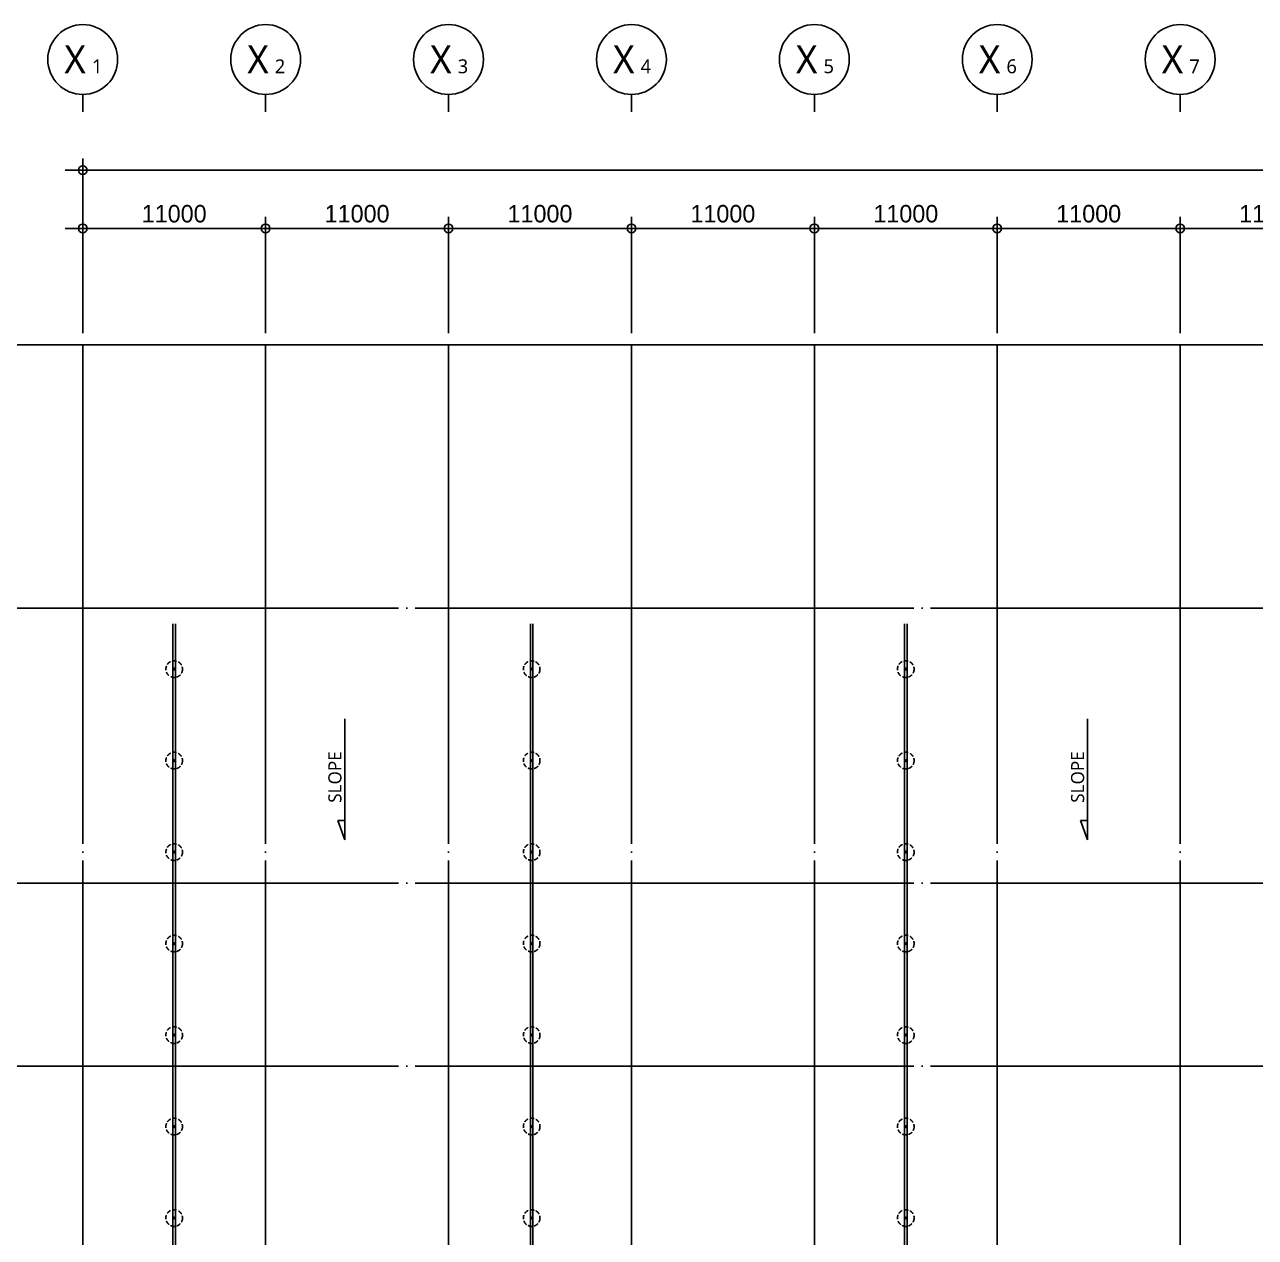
# Model space of a CAD drawing. Header units: millimetres. Extents: x 43194913 to 43467729, y 1104638 to 1280691.
# Drawn here: x 43260417 to 43334437, y 1205279 to 1278192 of the extents above; entities that cross this region are included whole.
import ezdxf
from ezdxf.enums import TextEntityAlignment as Align

# ---------------------------------------------------------------- set-up
doc = ezdxf.new("R2010")
doc.units = ezdxf.units.MM
doc.header["$LTSCALE"] = 1000
doc.header["$MEASUREMENT"] = 0
doc.header["$PDSIZE"] = -10
doc.linetypes.add('CEN', pattern=[62, 60, -1, 0, -1])
doc.linetypes.add('HIDDEN', pattern=[0.375, 0.25, -0.125])
doc.layers.get('0').update_dxf_attribs({"linetype": 'CONTINUOUS'})
doc.layers.get('Defpoints').update_dxf_attribs({"color": 171, "linetype": 'CONTINUOUS'})
for name, color, linetype in [('CEN(ST)', 1, 'CEN'), ('NDIM', 7, 'CONTINUOUS'), ('SYM', 7, 'CONTINUOUS'), ('SYM(AXIS)', 7, 'CONTINUOUS'), ('TEXT(AXIS)', 2, 'CONTINUOUS'), ('TEXT(MIN)', 7, 'CONTINUOUS'), ('트렌치 (1층 결로수처리)', 2, 'CONTINUOUS')]:
    doc.layers.add(name, color=color, linetype=linetype)
doc.styles.add('CGS', font='cgse', dxfattribs={"bigfont": 'cgs'})
doc.styles.add('나눔바른고딕', font='NanumBarunGothic.ttf')
doc.dimstyles.new('NDIM 1200', dxfattribs={"dimscale": 500, "dimtxt": 3, "dimasz": 1, "dimexe": 2, "dimexo": 2, "dimgap": 1, "dimtad": 1, "dimdec": 0, "dimdsep": 46, "dimtxsty": 'CGS', "dimblk": 'DOT0', "dimcen": 1, "dimdle": 8, "dimclrd": 2, "dimclre": 2, "dimclrt": 2, "dimadec": 0, "dimazin": 0, "dimtfac": 1, "dimtdec": 0, "dimtix": 1, "dimtmove": 2, "dimatfit": 3, "dimldrblk": 'DOT0', "dimfxl": 1, "dimtolj": 1, "dimtzin": 0, "dimlwd": -1, "dimlwe": -1, "dimarcsym": 0})

# ---------------------------------------------------------------- blocks, each defined once
blk = doc.blocks.new('DOT0')
blk.add_line((-3, 0), (3, 0))
at = {"color": 6}
blk.add_circle((0, 0), 0.75, dxfattribs=at)
blk = doc.blocks.new('*D20')
at = {"layer": 'Defpoints', "color": 0, "ltscale": 0.4, "transparency": 16777216}
for p in [(43759338, 1238340), (43759338, 1231340), (43770338, 1231340)]:
    blk.add_point(p, dxfattribs=at)
at = {"layer": 'NDIM', "ltscale": 0.4, "transparency": 16777216}
for p, q in [((43759338, 1232040), (43759338, 1239040)), ((43770338, 1232040), (43770338, 1239040)), ((43769988, 1238340), (43759688, 1238340))]:
    blk.add_line(p, q, dxfattribs=at)
at = {"layer": 'NDIM', "ltscale": 0.4, "transparency": 16777216, "xscale": 350, "yscale": 350, "zscale": 350, "rotation": 180}
blk.add_blockref('DOT0', (43759338, 1238340), dxfattribs=at)
at = {"layer": 'NDIM', "ltscale": 0.4, "transparency": 16777216, "xscale": 350, "yscale": 350, "zscale": 350}
blk.add_blockref('DOT0', (43770338, 1238340), dxfattribs=at)
at = {"layer": 'NDIM', "ltscale": 0.4, "transparency": 16777216, "insert": (43764838, 1239215), "char_height": 1050, "attachment_point": 5, "style": 'CGS'}
blk.add_mtext('\\A1;11000', dxfattribs=at)
blk = doc.blocks.new('A$C2F20087E')
at = {"layer": 'SYM(AXIS)'}
blk.add_line((600, 0), (600, 300), dxfattribs=at)
blk.add_circle((600, 900), 600, dxfattribs=at)
blk = doc.blocks.new('*D21')
at = {"layer": 'Defpoints', "color": 0, "ltscale": 0.4, "transparency": 16777216}
for p in [(43770338, 1238340), (43770338, 1231340), (43781338, 1231340)]:
    blk.add_point(p, dxfattribs=at)
at = {"layer": 'NDIM', "ltscale": 0.4, "transparency": 16777216}
for p, q in [((43770338, 1232040), (43770338, 1239040)), ((43781338, 1232040), (43781338, 1239040)), ((43780988, 1238340), (43770688, 1238340))]:
    blk.add_line(p, q, dxfattribs=at)
at = {"layer": 'NDIM', "ltscale": 0.4, "transparency": 16777216, "xscale": 350, "yscale": 350, "zscale": 350, "rotation": 180}
blk.add_blockref('DOT0', (43770338, 1238340), dxfattribs=at)
at = {"layer": 'NDIM', "ltscale": 0.4, "transparency": 16777216, "xscale": 350, "yscale": 350, "zscale": 350}
blk.add_blockref('DOT0', (43781338, 1238340), dxfattribs=at)
at = {"layer": 'NDIM', "ltscale": 0.4, "transparency": 16777216, "insert": (43775838, 1239215), "char_height": 1050, "attachment_point": 5, "style": 'CGS'}
blk.add_mtext('\\A1;11000', dxfattribs=at)
blk = doc.blocks.new('*D22')
at = {"layer": 'Defpoints', "color": 0, "ltscale": 0.4, "transparency": 16777216}
for p in [(43781338, 1238340), (43781338, 1231340), (43792338, 1231340)]:
    blk.add_point(p, dxfattribs=at)
at = {"layer": 'NDIM', "ltscale": 0.4, "transparency": 16777216}
for p, q in [((43781338, 1232040), (43781338, 1239040)), ((43792338, 1232040), (43792338, 1239040)), ((43791988, 1238340), (43781688, 1238340))]:
    blk.add_line(p, q, dxfattribs=at)
at = {"layer": 'NDIM', "ltscale": 0.4, "transparency": 16777216, "xscale": 350, "yscale": 350, "zscale": 350, "rotation": 180}
blk.add_blockref('DOT0', (43781338, 1238340), dxfattribs=at)
at = {"layer": 'NDIM', "ltscale": 0.4, "transparency": 16777216, "xscale": 350, "yscale": 350, "zscale": 350}
blk.add_blockref('DOT0', (43792338, 1238340), dxfattribs=at)
at = {"layer": 'NDIM', "ltscale": 0.4, "transparency": 16777216, "insert": (43786838, 1239215), "char_height": 1050, "attachment_point": 5, "style": 'CGS'}
blk.add_mtext('\\A1;11000', dxfattribs=at)
blk = doc.blocks.new('*D23')
at = {"layer": 'Defpoints', "color": 0, "ltscale": 0.4, "transparency": 16777216}
for p in [(43792338, 1238340), (43792338, 1231340), (43803338, 1231340)]:
    blk.add_point(p, dxfattribs=at)
at = {"layer": 'NDIM', "ltscale": 0.4, "transparency": 16777216}
for p, q in [((43792338, 1232040), (43792338, 1239040)), ((43803338, 1232040), (43803338, 1239040)), ((43802988, 1238340), (43792688, 1238340))]:
    blk.add_line(p, q, dxfattribs=at)
at = {"layer": 'NDIM', "ltscale": 0.4, "transparency": 16777216, "xscale": 350, "yscale": 350, "zscale": 350, "rotation": 180}
blk.add_blockref('DOT0', (43792338, 1238340), dxfattribs=at)
at = {"layer": 'NDIM', "ltscale": 0.4, "transparency": 16777216, "xscale": 350, "yscale": 350, "zscale": 350}
blk.add_blockref('DOT0', (43803338, 1238340), dxfattribs=at)
at = {"layer": 'NDIM', "ltscale": 0.4, "transparency": 16777216, "insert": (43797838, 1239215), "char_height": 1050, "attachment_point": 5, "style": 'CGS'}
blk.add_mtext('\\A1;11000', dxfattribs=at)
blk = doc.blocks.new('*D24')
at = {"layer": 'Defpoints', "color": 0, "ltscale": 0.4, "transparency": 16777216}
for p in [(43803338, 1238340), (43803338, 1231340), (43814338, 1231340)]:
    blk.add_point(p, dxfattribs=at)
at = {"layer": 'NDIM', "ltscale": 0.4, "transparency": 16777216}
for p, q in [((43803338, 1232040), (43803338, 1239040)), ((43814338, 1232040), (43814338, 1239040)), ((43813988, 1238340), (43803688, 1238340))]:
    blk.add_line(p, q, dxfattribs=at)
at = {"layer": 'NDIM', "ltscale": 0.4, "transparency": 16777216, "xscale": 350, "yscale": 350, "zscale": 350, "rotation": 180}
blk.add_blockref('DOT0', (43803338, 1238340), dxfattribs=at)
at = {"layer": 'NDIM', "ltscale": 0.4, "transparency": 16777216, "xscale": 350, "yscale": 350, "zscale": 350}
blk.add_blockref('DOT0', (43814338, 1238340), dxfattribs=at)
at = {"layer": 'NDIM', "ltscale": 0.4, "transparency": 16777216, "insert": (43808838, 1239215), "char_height": 1050, "attachment_point": 5, "style": 'CGS'}
blk.add_mtext('\\A1;11000', dxfattribs=at)
blk = doc.blocks.new('*D25')
at = {"layer": 'Defpoints', "color": 0, "ltscale": 0.4, "transparency": 16777216}
for p in [(43814338, 1238340), (43814338, 1231340), (43825338, 1231340)]:
    blk.add_point(p, dxfattribs=at)
at = {"layer": 'NDIM', "ltscale": 0.4, "transparency": 16777216}
for p, q in [((43814338, 1232040), (43814338, 1239040)), ((43825338, 1232040), (43825338, 1239040)), ((43824988, 1238340), (43814688, 1238340))]:
    blk.add_line(p, q, dxfattribs=at)
at = {"layer": 'NDIM', "ltscale": 0.4, "transparency": 16777216, "xscale": 350, "yscale": 350, "zscale": 350, "rotation": 180}
blk.add_blockref('DOT0', (43814338, 1238340), dxfattribs=at)
at = {"layer": 'NDIM', "ltscale": 0.4, "transparency": 16777216, "xscale": 350, "yscale": 350, "zscale": 350}
blk.add_blockref('DOT0', (43825338, 1238340), dxfattribs=at)
at = {"layer": 'NDIM', "ltscale": 0.4, "transparency": 16777216, "insert": (43819838, 1239215), "char_height": 1050, "attachment_point": 5, "style": 'CGS'}
blk.add_mtext('\\A1;11000', dxfattribs=at)
blk = doc.blocks.new('*D26')
at = {"layer": 'Defpoints', "color": 0, "ltscale": 0.4, "transparency": 16777216}
for p in [(43825338, 1238340), (43825338, 1231340), (43836338, 1231340)]:
    blk.add_point(p, dxfattribs=at)
at = {"layer": 'NDIM', "ltscale": 0.4, "transparency": 16777216}
for p, q in [((43825338, 1232040), (43825338, 1239040)), ((43836338, 1232040), (43836338, 1239040)), ((43835988, 1238340), (43825688, 1238340))]:
    blk.add_line(p, q, dxfattribs=at)
at = {"layer": 'NDIM', "ltscale": 0.4, "transparency": 16777216, "xscale": 350, "yscale": 350, "zscale": 350, "rotation": 180}
blk.add_blockref('DOT0', (43825338, 1238340), dxfattribs=at)
at = {"layer": 'NDIM', "ltscale": 0.4, "transparency": 16777216, "xscale": 350, "yscale": 350, "zscale": 350}
blk.add_blockref('DOT0', (43836338, 1238340), dxfattribs=at)
at = {"layer": 'NDIM', "ltscale": 0.4, "transparency": 16777216, "insert": (43830838, 1239215), "char_height": 1050, "attachment_point": 5, "style": 'CGS'}
blk.add_mtext('\\A1;11000', dxfattribs=at)
blk = doc.blocks.new('*D35')
at = {"layer": 'Defpoints', "color": 0, "ltscale": 0.4, "transparency": 16777216}
for p in [(43770338, 1238340), (43770338, 1231340), (43781338, 1231340)]:
    blk.add_point(p, dxfattribs=at)
at = {"layer": 'NDIM', "ltscale": 0.4, "transparency": 16777216}
for p, q in [((43770338, 1232040), (43770338, 1239040)), ((43781338, 1232040), (43781338, 1239040)), ((43780988, 1238340), (43770688, 1238340))]:
    blk.add_line(p, q, dxfattribs=at)
at = {"layer": 'NDIM', "ltscale": 0.4, "transparency": 16777216, "xscale": 350, "yscale": 350, "zscale": 350, "rotation": 180}
blk.add_blockref('DOT0', (43770338, 1238340), dxfattribs=at)
at = {"layer": 'NDIM', "ltscale": 0.4, "transparency": 16777216, "xscale": 350, "yscale": 350, "zscale": 350}
blk.add_blockref('DOT0', (43781338, 1238340), dxfattribs=at)
at = {"layer": 'NDIM', "ltscale": 0.4, "transparency": 16777216, "insert": (43775838, 1239215), "char_height": 1050, "attachment_point": 5, "style": 'CGS'}
blk.add_mtext('\\A1;11000', dxfattribs=at)
blk = doc.blocks.new('*D36')
at = {"layer": 'Defpoints', "color": 0, "ltscale": 0.4, "transparency": 16777216}
for p in [(43781338, 1238340), (43781338, 1231340), (43792338, 1231340)]:
    blk.add_point(p, dxfattribs=at)
at = {"layer": 'NDIM', "ltscale": 0.4, "transparency": 16777216}
for p, q in [((43781338, 1232040), (43781338, 1239040)), ((43792338, 1232040), (43792338, 1239040)), ((43791988, 1238340), (43781688, 1238340))]:
    blk.add_line(p, q, dxfattribs=at)
at = {"layer": 'NDIM', "ltscale": 0.4, "transparency": 16777216, "xscale": 350, "yscale": 350, "zscale": 350, "rotation": 180}
blk.add_blockref('DOT0', (43781338, 1238340), dxfattribs=at)
at = {"layer": 'NDIM', "ltscale": 0.4, "transparency": 16777216, "xscale": 350, "yscale": 350, "zscale": 350}
blk.add_blockref('DOT0', (43792338, 1238340), dxfattribs=at)
at = {"layer": 'NDIM', "ltscale": 0.4, "transparency": 16777216, "insert": (43786838, 1239215), "char_height": 1050, "attachment_point": 5, "style": 'CGS'}
blk.add_mtext('\\A1;11000', dxfattribs=at)
blk = doc.blocks.new('*D37')
at = {"layer": 'Defpoints', "color": 0, "ltscale": 0.4, "transparency": 16777216}
for p in [(43792338, 1238340), (43792338, 1231340), (43803338, 1231340)]:
    blk.add_point(p, dxfattribs=at)
at = {"layer": 'NDIM', "ltscale": 0.4, "transparency": 16777216}
for p, q in [((43792338, 1232040), (43792338, 1239040)), ((43803338, 1232040), (43803338, 1239040)), ((43802988, 1238340), (43792688, 1238340))]:
    blk.add_line(p, q, dxfattribs=at)
at = {"layer": 'NDIM', "ltscale": 0.4, "transparency": 16777216, "xscale": 350, "yscale": 350, "zscale": 350, "rotation": 180}
blk.add_blockref('DOT0', (43792338, 1238340), dxfattribs=at)
at = {"layer": 'NDIM', "ltscale": 0.4, "transparency": 16777216, "xscale": 350, "yscale": 350, "zscale": 350}
blk.add_blockref('DOT0', (43803338, 1238340), dxfattribs=at)
at = {"layer": 'NDIM', "ltscale": 0.4, "transparency": 16777216, "insert": (43797838, 1239215), "char_height": 1050, "attachment_point": 5, "style": 'CGS'}
blk.add_mtext('\\A1;11000', dxfattribs=at)
blk = doc.blocks.new('*D38')
at = {"layer": 'Defpoints', "color": 0, "ltscale": 0.4, "transparency": 16777216}
for p in [(43803338, 1238340), (43803338, 1231340), (43814338, 1231340)]:
    blk.add_point(p, dxfattribs=at)
at = {"layer": 'NDIM', "ltscale": 0.4, "transparency": 16777216}
for p, q in [((43803338, 1232040), (43803338, 1239040)), ((43814338, 1232040), (43814338, 1239040)), ((43813988, 1238340), (43803688, 1238340))]:
    blk.add_line(p, q, dxfattribs=at)
at = {"layer": 'NDIM', "ltscale": 0.4, "transparency": 16777216, "xscale": 350, "yscale": 350, "zscale": 350, "rotation": 180}
blk.add_blockref('DOT0', (43803338, 1238340), dxfattribs=at)
at = {"layer": 'NDIM', "ltscale": 0.4, "transparency": 16777216, "xscale": 350, "yscale": 350, "zscale": 350}
blk.add_blockref('DOT0', (43814338, 1238340), dxfattribs=at)
at = {"layer": 'NDIM', "ltscale": 0.4, "transparency": 16777216, "insert": (43808838, 1239215), "char_height": 1050, "attachment_point": 5, "style": 'CGS'}
blk.add_mtext('\\A1;11000', dxfattribs=at)
blk = doc.blocks.new('*D39')
at = {"layer": 'Defpoints', "color": 0, "ltscale": 0.4, "transparency": 16777216}
for p in [(43814338, 1238340), (43814338, 1231340), (43825338, 1231340)]:
    blk.add_point(p, dxfattribs=at)
at = {"layer": 'NDIM', "ltscale": 0.4, "transparency": 16777216}
for p, q in [((43814338, 1232040), (43814338, 1239040)), ((43825338, 1232040), (43825338, 1239040)), ((43824988, 1238340), (43814688, 1238340))]:
    blk.add_line(p, q, dxfattribs=at)
at = {"layer": 'NDIM', "ltscale": 0.4, "transparency": 16777216, "xscale": 350, "yscale": 350, "zscale": 350, "rotation": 180}
blk.add_blockref('DOT0', (43814338, 1238340), dxfattribs=at)
at = {"layer": 'NDIM', "ltscale": 0.4, "transparency": 16777216, "xscale": 350, "yscale": 350, "zscale": 350}
blk.add_blockref('DOT0', (43825338, 1238340), dxfattribs=at)
at = {"layer": 'NDIM', "ltscale": 0.4, "transparency": 16777216, "insert": (43819838, 1239215), "char_height": 1050, "attachment_point": 5, "style": 'CGS'}
blk.add_mtext('\\A1;11000', dxfattribs=at)
blk = doc.blocks.new('*D40')
at = {"layer": 'Defpoints', "color": 0, "ltscale": 0.4, "transparency": 16777216}
for p in [(43825338, 1238340), (43825338, 1231340), (43836338, 1231340)]:
    blk.add_point(p, dxfattribs=at)
at = {"layer": 'NDIM', "ltscale": 0.4, "transparency": 16777216}
for p, q in [((43825338, 1232040), (43825338, 1239040)), ((43836338, 1232040), (43836338, 1239040)), ((43835988, 1238340), (43825688, 1238340))]:
    blk.add_line(p, q, dxfattribs=at)
at = {"layer": 'NDIM', "ltscale": 0.4, "transparency": 16777216, "xscale": 350, "yscale": 350, "zscale": 350, "rotation": 180}
blk.add_blockref('DOT0', (43825338, 1238340), dxfattribs=at)
at = {"layer": 'NDIM', "ltscale": 0.4, "transparency": 16777216, "xscale": 350, "yscale": 350, "zscale": 350}
blk.add_blockref('DOT0', (43836338, 1238340), dxfattribs=at)
at = {"layer": 'NDIM', "ltscale": 0.4, "transparency": 16777216, "insert": (43830838, 1239215), "char_height": 1050, "attachment_point": 5, "style": 'CGS'}
blk.add_mtext('\\A1;11000', dxfattribs=at)
blk = doc.blocks.new('A$C002E7D50')
at = {"layer": 'SYM'}
for p, q in [((8316, 0), (0, 0)), ((8316, 0), (6993, 499)), ((6993, 499), (6993, 0))]:
    blk.add_line(p, q, dxfattribs=at)
blk = doc.blocks.new('A$C16a99d6b')
at = {"xscale": -0.75, "yscale": 0.75, "zscale": 0.75}
blk.add_blockref('A$C002E7D50', (8316, 208), dxfattribs=at)
at = {"layer": 'TEXT(MIN)', "style": '나눔바른고딕'}
blk.add_text('SLOPE', height=675, dxfattribs=at).set_placement((3989, 726), align=Align.MIDDLE_LEFT)
blk = doc.blocks.new('sfdg15d63fgdfgd')
at = {"layer": '트렌치 (1층 결로수처리)'}
h = blk.add_hatch(color=256, dxfattribs=at)
h.dxf.hatch_style = 1
edge = h.paths.add_edge_path()
edge.add_arc((43269413, 1232442), 50, 90, 450)
h = blk.add_hatch(color=256, dxfattribs=at)
h.dxf.hatch_style = 1
edge = h.paths.add_edge_path()
edge.add_arc((43269413, 1226942), 50, 90, 450)
h = blk.add_hatch(color=256, dxfattribs=at)
h.dxf.hatch_style = 1
edge = h.paths.add_edge_path()
edge.add_arc((43269413, 1221442), 50, 90, 450)
h = blk.add_hatch(color=256, dxfattribs=at)
h.dxf.hatch_style = 1
edge = h.paths.add_edge_path()
edge.add_arc((43269413, 1215942), 50, 90, 450)
h = blk.add_hatch(color=256, dxfattribs=at)
h.dxf.hatch_style = 1
edge = h.paths.add_edge_path()
edge.add_arc((43269413, 1210442), 50, 90, 450)
h = blk.add_hatch(color=256, dxfattribs=at)
h.dxf.hatch_style = 1
edge = h.paths.add_edge_path()
edge.add_arc((43269413, 1204942), 50, 90, 450)
h = blk.add_hatch(color=256, dxfattribs=at)
h.dxf.hatch_style = 1
edge = h.paths.add_edge_path()
edge.add_arc((43269413, 1199442), 50, 90, 450)
for points in [[(43269338, 1235167), (43269338, 1128242)], [(43269488, 1235167), (43269488, 1128242)]]:
    blk.add_lwpolyline(points, dxfattribs=at)
at = {"layer": '트렌치 (1층 결로수처리)', "linetype": 'HIDDEN'}
for centre in [(43269413, 1232442), (43269413, 1226942), (43269413, 1221442), (43269413, 1215942), (43269413, 1210442), (43269413, 1204942), (43269413, 1199442)]:
    blk.add_circle(centre, 500, dxfattribs=at)
at = {"layer": '트렌치 (1층 결로수처리)'}
for centre in [(43269413, 1232442), (43269413, 1226942), (43269413, 1221442), (43269413, 1215942), (43269413, 1210442), (43269413, 1204942), (43269413, 1199442)]:
    blk.add_circle(centre, 50, dxfattribs=at)
blk = doc.blocks.new('sdnjfknkdfgdfgdfg')
at = {"layer": 'CEN(ST)', "ltscale": 0.5}
for points in [[(43759338.4, 1231339.6), (43759338.4, 1102264.7)], [(43770338.4, 1231339.6), (43770338.4, 1102264.7)], [(43781338.4, 1231339.6), (43781338.4, 1102264.7)], [(43792338.4, 1231339.6), (43792338.4, 1102264.7)], [(43803338.4, 1231339.6), (43803338.4, 1102264.7)], [(43814338.4, 1231339.6), (43814338.4, 1102264.7)], [(43825338.4, 1231339.6), (43825338.4, 1102264.7)], [(43933329.2, 1215514.7), (43706638.4, 1215514.7)], [(43933329.2, 1198964.7), (43706638.4, 1198964.7)], [(43933329.2, 1187964.7), (43706638.4, 1187964.7)]]:
    blk.add_lwpolyline(points, dxfattribs=at)
at = {"layer": 'Defpoints'}
blk.add_lwpolyline([(43933329.2, 1102264.7), (43706638.4, 1102264.7), (43706638.4, 1231339.6), (43933329.2, 1231339.6)], close=True, dxfattribs=at)
at = {"layer": 'NDIM', "ltscale": 0.4}
for p, q in [((43759338.4, 1232039.6), (43759338.4, 1242539.6)), ((43933329.2, 1241839.6), (43759688.4, 1241839.6))]:
    blk.add_line(p, q, dxfattribs=at)
at = {"xscale": 3.5, "yscale": 3.5, "zscale": 3.5}
for p in [(43757238.4, 1245339.6), (43768238.4, 1245339.6), (43779238.4, 1245339.6), (43790238.4, 1245339.6), (43801238.4, 1245339.6), (43812238.4, 1245339.6), (43823238.4, 1245339.6)]:
    blk.add_blockref('A$C2F20087E', p, dxfattribs=at)
at = {"layer": 'NDIM', "ltscale": 0.4, "xscale": 350, "yscale": 350, "zscale": 350, "rotation": 180}
blk.add_blockref('DOT0', (43759338.4, 1241839.6), dxfattribs=at)
at = {"layer": 'TEXT(AXIS)', "style": '나눔바른고딕'}
for s, height, p in [('X', 1680, (43758877.6, 1248503.6)), ('X', 1680, (43769877.6, 1248503.6)), ('X', 1680, (43780877.6, 1248503.6)), ('X', 1680, (43791877.6, 1248503.6)), ('X', 1680, (43802877.6, 1248503.6)), ('X', 1680, (43813877.6, 1248503.6)), ('X', 1680, (43824877.6, 1248503.6)), ('1', 840, (43760205, 1248083.7)), ('2', 840, (43771205, 1248083.7)), ('3', 840, (43782205, 1248083.7)), ('4', 840, (43793205, 1248083.7)), ('5', 840, (43804205, 1248083.7)), ('6', 840, (43815205, 1248083.7)), ('7', 840, (43826205, 1248083.7))]:
    blk.add_text(s, height=height, dxfattribs=at).set_placement(p, align=Align.MIDDLE)
at = {"layer": 'NDIM', "ltscale": 0.4}
for base, p1, p2, picture, middle in [((43759338.4, 1238339.6), (43770338.4, 1231339.6), (43759338.4, 1231339.6), '*D20', (43764838.4, 1239214.6)), ((43770338.4, 1238339.6), (43781338.4, 1231339.6), (43770338.4, 1231339.6), '*D21', (43775838.4, 1239214.6)), ((43770338.4, 1238339.6), (43781338.4, 1231339.6), (43770338.4, 1231339.6), '*D35', (43775838.4, 1239214.6)), ((43781338.4, 1238339.6), (43792338.4, 1231339.6), (43781338.4, 1231339.6), '*D22', (43786838.4, 1239214.6)), ((43781338.4, 1238339.6), (43792338.4, 1231339.6), (43781338.4, 1231339.6), '*D36', (43786838.4, 1239214.6)), ((43792338.4, 1238339.6), (43803338.4, 1231339.6), (43792338.4, 1231339.6), '*D23', (43797838.4, 1239214.6)), ((43792338.4, 1238339.6), (43803338.4, 1231339.6), (43792338.4, 1231339.6), '*D37', (43797838.4, 1239214.6)), ((43803338.4, 1238339.6), (43814338.4, 1231339.6), (43803338.4, 1231339.6), '*D24', (43808838.4, 1239214.6)), ((43803338.4, 1238339.6), (43814338.4, 1231339.6), (43803338.4, 1231339.6), '*D38', (43808838.4, 1239214.6)), ((43814338.4, 1238339.6), (43825338.4, 1231339.6), (43814338.4, 1231339.6), '*D25', (43819838.4, 1239214.6)), ((43814338.4, 1238339.6), (43825338.4, 1231339.6), (43814338.4, 1231339.6), '*D39', (43819838.4, 1239214.6)), ((43825338.4, 1238339.6), (43836338.4, 1231339.6), (43825338.4, 1231339.6), '*D26', (43830838.4, 1239214.6)), ((43825338.4, 1238339.6), (43836338.4, 1231339.6), (43825338.4, 1231339.6), '*D40', (43830838.4, 1239214.6))]:
    dim = blk.add_linear_dim(base=base, p1=p1, p2=p2, angle=180, dimstyle='NDIM 1200', override={"dimscale": 350, "dimclrd": 256, "dimclre": 256, "dimclrt": 256}, dxfattribs=at)
    dim.commit()
    dim.dimension.update_dxf_attribs({"geometry": picture, "text_midpoint": middle, "dimtype": 160})

msp = doc.modelspace()

# ---------------------------------------------------------------- linework, layer by layer
at = {"layer": 'Defpoints', "ltscale": 10000}
msp.add_lwpolyline([(43211212.7, 1258941.8), (43437903.4, 1258941.8), (43437903.4, 1129866.9), (43211212.7, 1129866.9)], close=True, dxfattribs=at)

# ---------------------------------------------------------------- block references
at = {"ltscale": 10000}
for name, p in [('sdnjfknkdfgdfgdfg', (-495425.7, 27602.2)), ('sfdg15d63fgdfgd', (0, 7000)), ('sfdg15d63fgdfgd', (21500, 7000)), ('sfdg15d63fgdfgd', (44000, 7000))]:
    msp.add_blockref(name, p, dxfattribs=at)
at = {"ltscale": 10000, "xscale": 1.166666666666667, "yscale": 1.166666666666667, "zscale": 1.166666666666667, "rotation": 90}
for p in [(43279924.4, 1226755), (43324591.7, 1226755)]:
    msp.add_blockref('A$C16a99d6b', p, dxfattribs=at)

doc.saveas('drawing.dxf')
